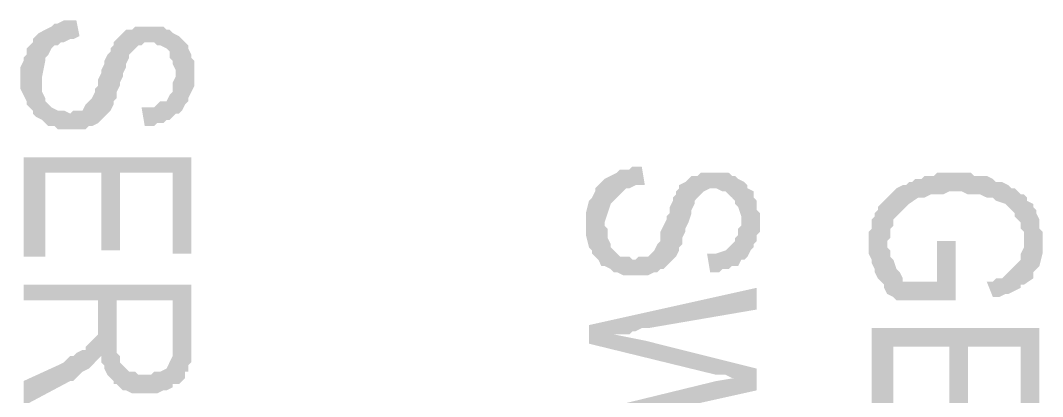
# Model space of a CAD drawing. Header units: inches. Extents: x -186 to 186, y -282 to 282.
# Drawn here: x -18.96 to -6.78, y -0.85 to 3.63 of the extents above; entities that cross this region are included whole.
import ezdxf

# ---------------------------------------------------------------- set-up
doc = ezdxf.new("R2010")
doc.units = ezdxf.units.IN
doc.header["$MEASUREMENT"] = 0
doc.layers.add('H', color=7, linetype='CONTINUOUS', lineweight=100)

msp = doc.modelspace()

# ---------------------------------------------------------------- hatches: boundary and pattern name
at = {"layer": 'H', "linetype": 'Continuous'}
for points in [[(-16.889, 3), (-16.889, 3.074), (-16.889, 3.148), (-16.926, 3.185), (-16.926, 3.222), (-16.963, 3.296), (-16.963, 3.333), (-17, 3.37), (-17.037, 3.407), (-17.074, 3.444), (-17.148, 3.481), (-17.185, 3.519), (-17.222, 3.519), (-17.259, 3.556), (-17.333, 3.556), (-17.37, 3.556), (-17.444, 3.556), (-17.481, 3.556), (-17.519, 3.556), (-17.593, 3.556), (-17.63, 3.519), (-17.667, 3.519), (-17.704, 3.519), (-17.741, 3.481), (-17.778, 3.444), (-17.815, 3.407), (-17.852, 3.37), (-17.852, 3.333), (-17.889, 3.296), (-17.889, 3.259), (-17.926, 3.222), (-17.963, 3.148), (-17.963, 3.111), (-18, 3.037), (-18, 3), (-18.037, 2.926), (-18.037, 2.852), (-18.074, 2.815), (-18.074, 2.778), (-18.111, 2.704), (-18.148, 2.667), (-18.185, 2.63), (-18.222, 2.556), (-18.259, 2.556), (-18.333, 2.556), (-18.37, 2.519), (-18.444, 2.556), (-18.481, 2.556), (-18.519, 2.556), (-18.593, 2.593), (-18.63, 2.63), (-18.667, 2.667), (-18.667, 2.704), (-18.704, 2.778), (-18.704, 2.815), (-18.704, 2.889), (-18.704, 2.963), (-18.741, 3.481), (-18.778, 3.444), (-18.815, 3.407), (-18.815, 3.37), (-18.852, 3.333), (-18.889, 3.296), (-18.889, 3.222), (-18.926, 3.185), (-18.926, 3.148), (-18.963, 3.074), (-18.963, 3.037), (-18.963, 2.963), (-18.963, 2.889), (-18.963, 2.815), (-18.889, 2.667), (-18.889, 2.63), (-18.852, 2.593), (-18.815, 2.556), (-18.815, 2.519), (-18.778, 2.481), (-18.704, 2.444), (-18.667, 2.407), (-18.63, 2.37), (-18.556, 2.37), (-18.519, 2.333), (-18.481, 2.333), (-18.259, 2.333), (-18.185, 2.333), (-18.148, 2.37), (-18.111, 2.37), (-18.037, 2.407), (-18, 2.444), (-17.963, 2.481), (-17.889, 2.556), (-17.852, 2.63), (-17.852, 2.667), (-17.815, 2.704), (-17.815, 2.778), (-17.778, 2.852), (-17.778, 2.889), (-17.741, 2.963), (-17.741, 3), (-17.704, 3.074), (-17.704, 3.111), (-17.667, 3.185), (-17.667, 3.222), (-17.63, 3.259), (-17.556, 3.333), (-17.519, 3.333), (-17.481, 3.37), (-17.37, 3.37), (-17.333, 3.333), (-17.296, 3.333), (-17.222, 3.296), (-17.185, 3.259), (-17.185, 3.222), (-17.185, 3.185), (-17.148, 3.148), (-17.148, 3.111), (-17.111, 3.037), (-17.111, 3), (-17.111, 2.519), (-17.074, 2.519), (-17.037, 2.556), (-17, 2.63), (-16.963, 2.667), (-16.963, 2.704), (-16.926, 2.778), (-16.889, 2.852), (-16.889, 2.926)], [(-18.259, 3.444), (-18.296, 3.63), (-18.407, 3.63), (-18.444, 3.63), (-18.519, 3.593), (-18.556, 3.593), (-18.593, 3.556), (-18.667, 3.519), (-18.741, 3.481), (-18.704, 2.963), (-18.667, 3.148), (-18.667, 3.185), (-18.63, 3.222), (-18.593, 3.296), (-18.556, 3.333), (-18.519, 3.333), (-18.481, 3.37), (-18.444, 3.37), (-18.37, 3.407), (-18.333, 3.407)], [(-17.111, 2.519), (-17.111, 3), (-17.111, 2.963), (-17.148, 2.889), (-17.148, 2.815), (-17.148, 2.778), (-17.185, 2.741), (-17.222, 2.667), (-17.296, 2.667), (-17.37, 2.593), (-17.444, 2.593), (-17.519, 2.593), (-17.481, 2.37), (-17.444, 2.37), (-17.37, 2.37), (-17.333, 2.407), (-17.259, 2.407), (-17.222, 2.444), (-17.185, 2.444), (-17.148, 2.481)], [(-16.926, 0.852), (-16.926, 2), (-18.926, 2), (-18.926, 0.815), (-18.667, 0.815), (-18.667, 1.815), (-18, 1.815), (-18, 0.889), (-17.778, 0.889), (-17.778, 1.815), (-17.148, 1.815), (-17.148, 0.852)], [(-11.519, 1.667), (-11.556, 1.889), (-11.667, 1.889), (-11.704, 1.852), (-11.778, 1.852), (-11.815, 1.852), (-11.852, 1.815), (-11.926, 1.778), (-12, 1.741), (-12, 1.185), (-12, 1.222), (-11.926, 1.444), (-11.889, 1.481), (-11.852, 1.519), (-11.815, 1.556), (-11.778, 1.593), (-11.741, 1.63), (-11.704, 1.63), (-11.63, 1.667), (-11.593, 1.667)], [(-10.148, 1.222), (-10.148, 1.333), (-10.185, 1.37), (-10.185, 1.481), (-10.222, 1.519), (-10.222, 1.593), (-10.296, 1.63), (-10.296, 1.667), (-10.333, 1.704), (-10.407, 1.741), (-10.444, 1.778), (-10.481, 1.778), (-10.519, 1.815), (-10.593, 1.815), (-10.667, 1.815), (-10.704, 1.815), (-10.741, 1.815), (-10.778, 1.815), (-10.852, 1.815), (-10.889, 1.778), (-10.963, 1.778), (-11, 1.741), (-11.037, 1.704), (-11.111, 1.667), (-11.111, 1.63), (-11.148, 1.593), (-11.148, 1.556), (-11.185, 1.519), (-11.185, 1.481), (-11.222, 1.407), (-11.222, 1.333), (-11.259, 1.296), (-11.259, 1.259), (-11.296, 1.185), (-11.333, 1.111), (-11.333, 1.037), (-11.333, 1), (-11.37, 0.963), (-11.407, 0.889), (-11.444, 0.852), (-11.481, 0.815), (-11.519, 0.815), (-11.593, 0.815), (-11.63, 0.778), (-11.667, 0.778), (-11.704, 0.815), (-11.778, 0.815), (-11.815, 0.815), (-11.852, 0.852), (-11.889, 0.889), (-11.926, 0.926), (-11.926, 0.963), (-11.963, 1.037), (-11.963, 1.074), (-11.963, 1.148), (-12, 1.185), (-12, 1.741), (-12.037, 1.704), (-12.074, 1.667), (-12.111, 1.63), (-12.111, 1.593), (-12.148, 1.519), (-12.185, 1.481), (-12.222, 1.333), (-12.222, 1.296), (-12.222, 1.222), (-12.222, 1.185), (-12.222, 1.148), (-12.222, 1.074), (-12.185, 0.926), (-12.148, 0.889), (-12.148, 0.852), (-12.111, 0.815), (-12.074, 0.778), (-12.037, 0.704), (-12, 0.704), (-11.926, 0.667), (-11.889, 0.63), (-11.852, 0.63), (-11.778, 0.593), (-11.741, 0.593), (-11.519, 0.593), (-11.481, 0.593), (-11.407, 0.63), (-11.37, 0.63), (-11.333, 0.667), (-11.296, 0.667), (-11.259, 0.704), (-11.222, 0.741), (-11.185, 0.778), (-11.148, 0.815), (-11.111, 0.889), (-11.111, 0.926), (-11.074, 0.963), (-11.074, 1.037), (-11.037, 1.111), (-11.037, 1.148), (-11, 1.222), (-10.963, 1.333), (-10.963, 1.37), (-10.926, 1.444), (-10.926, 1.481), (-10.889, 1.519), (-10.852, 1.556), (-10.815, 1.593), (-10.741, 1.63), (-10.667, 1.63), (-10.593, 1.593), (-10.556, 1.593), (-10.519, 1.556), (-10.481, 1.519), (-10.444, 1.481), (-10.444, 1.444), (-10.407, 1.407), (-10.37, 1.296), (-10.37, 1.222), (-10.37, 0.778), (-10.333, 0.778), (-10.296, 0.815), (-10.259, 0.889), (-10.222, 0.926), (-10.222, 0.963), (-10.185, 1), (-10.185, 1.074), (-10.148, 1.111), (-10.148, 1.185)], [(-6.778, 1), (-6.778, 1.111), (-6.815, 1.148), (-6.815, 1.222), (-6.815, 1.259), (-6.852, 1.333), (-6.852, 1.37), (-6.889, 1.407), (-6.889, 1.444), (-6.963, 1.481), (-6.963, 1.519), (-7, 1.556), (-7.037, 1.556), (-7.111, 1.63), (-7.148, 1.63), (-7.185, 1.667), (-7.259, 1.704), (-7.296, 1.704), (-7.333, 1.704), (-7.37, 1.741), (-7.444, 1.778), (-7.481, 1.778), (-7.519, 1.778), (-7.593, 1.778), (-7.63, 1.815), (-7.778, 1.815), (-7.815, 1.815), (-7.852, 1.815), (-7.889, 1.815), (-8.037, 1.815), (-8.074, 1.778), (-8.148, 1.778), (-8.185, 1.778), (-8.222, 1.741), (-8.296, 1.741), (-8.333, 1.704), (-8.37, 1.704), (-8.407, 1.667), (-8.444, 1.667), (-8.519, 1.63), (-8.556, 1.593), (-8.593, 1.556), (-8.63, 1.519), (-8.667, 1.481), (-8.704, 1.444), (-8.741, 1.407), (-8.741, 1.37), (-8.778, 1.333), (-8.778, 1.296), (-8.815, 1.259), (-8.815, 1.148), (-8.852, 1.111), (-8.852, 1.037), (-8.852, 0.963), (-8.852, 0.889), (-8.852, 0.852), (-8.815, 0.778), (-8.815, 0.741), (-8.778, 0.667), (-8.778, 0.63), (-8.741, 0.556), (-8.704, 0.519), (-8.667, 0.481), (-8.667, 0.444), (-8.63, 0.37), (-8.63, 1), (-8.593, 1.037), (-8.593, 1.111), (-8.593, 1.148), (-8.556, 1.185), (-8.556, 1.259), (-8.519, 1.296), (-8.481, 1.333), (-8.444, 1.37), (-8.407, 1.407), (-8.37, 1.444), (-8.259, 1.519), (-8.222, 1.519), (-8.185, 1.519), (-8.111, 1.556), (-8.074, 1.556), (-8, 1.556), (-7.963, 1.556), (-7.889, 1.593), (-7.741, 1.593), (-7.667, 1.556), (-7.63, 1.556), (-7.556, 1.556), (-7.519, 1.556), (-7.444, 1.519), (-7.407, 1.519), (-7.37, 1.519), (-7.333, 1.481), (-7.222, 1.444), (-7.185, 1.407), (-7.148, 1.37), (-7.111, 1.333), (-7.111, 1.296), (-7.074, 1.259), (-7.037, 1.222), (-7.037, 1.148), (-7, 1.111), (-7, 1), (-7, 0.481), (-6.889, 0.556), (-6.889, 0.63), (-6.852, 0.667), (-6.815, 0.704), (-6.778, 0.852), (-6.778, 0.926)], [(-10.37, 0.778), (-10.37, 1.222), (-10.37, 1.185), (-10.407, 1.148), (-10.407, 1.074), (-10.444, 1.037), (-10.444, 1), (-10.481, 0.963), (-10.519, 0.926), (-10.556, 0.889), (-10.667, 0.852), (-10.704, 0.852), (-10.778, 0.852), (-10.741, 0.63), (-10.704, 0.63), (-10.63, 0.63), (-10.593, 0.667), (-10.519, 0.667), (-10.481, 0.704), (-10.444, 0.704), (-10.407, 0.704)], [(-7.815, 0.296), (-7.815, 1), (-8.037, 1), (-8.037, 0.519), (-8.407, 0.519), (-8.444, 0.519), (-8.444, 0.556), (-8.481, 0.63), (-8.519, 0.667), (-8.556, 0.778), (-8.593, 0.815), (-8.593, 0.889), (-8.63, 0.926), (-8.63, 1), (-8.63, 0.37), (-8.556, 0.333), (-8.519, 0.296)], [(-7, 0.481), (-7, 1), (-7, 0.926), (-7.037, 0.852), (-7.037, 0.815), (-7.037, 0.778), (-7.074, 0.741), (-7.111, 0.704), (-7.148, 0.667), (-7.185, 0.63), (-7.222, 0.593), (-7.259, 0.556), (-7.333, 0.556), (-7.37, 0.519), (-7.444, 0.519), (-7.37, 0.333), (-7.333, 0.333), (-7.296, 0.333), (-7.222, 0.37), (-7.185, 0.37), (-7.111, 0.407), (-7.037, 0.444), (-7.037, 0.481)], [(-16.926, -0.222), (-16.926, 0.481), (-18.926, 0.481), (-18.926, 0.296), (-18.037, 0.296), (-18.037, 0.037), (-18, -0.37), (-18, -0.444), (-17.963, -0.481), (-17.963, -0.519), (-17.926, -0.593), (-17.889, -0.63), (-17.852, -0.667), (-17.852, -0.704), (-17.815, -0.704), (-17.815, 0.296), (-17.148, 0.296), (-17.148, -0.222), (-17.148, -0.704), (-17.074, -0.704), (-17.037, -0.667), (-17, -0.63), (-17, -0.556), (-16.963, -0.556), (-16.963, -0.481), (-16.926, -0.444), (-16.926, -0.296)], [(-10.185, 0.185), (-10.185, 0.444), (-12.185, 0), (-11.889, -0.111), (-11.815, -0.111), (-11.778, -0.111), (-11.704, -0.111), (-11.667, -0.074), (-11.63, -0.074), (-11.556, -0.037), (-11.481, -0.037)], [(-17.148, -0.704), (-17.148, -0.222), (-17.148, -0.333), (-17.148, -0.37), (-17.185, -0.444), (-17.222, -0.519), (-17.296, -0.556), (-17.37, -0.556), (-17.407, -0.593), (-17.556, -0.593), (-17.593, -0.556), (-17.667, -0.556), (-17.704, -0.519), (-17.741, -0.481), (-17.778, -0.444), (-17.778, -0.407), (-17.778, -0.37), (-17.815, -0.333), (-17.815, 0.296), (-17.815, -0.704), (-17.741, -0.778), (-17.704, -0.778), (-17.63, -0.815), (-17.593, -0.815), (-17.37, -0.815), (-17.333, -0.815), (-17.259, -0.778), (-17.222, -0.778), (-17.148, -0.741)], [(-18, -0.37), (-18.037, 0.037), (-18.037, -0.037), (-18.037, -0.111), (-18.074, -0.148), (-18.111, -0.185), (-18.148, -0.222), (-18.185, -0.259), (-18.185, -0.296), (-18.222, -0.296), (-18.296, -0.333), (-18.333, -0.37), (-18.37, -0.37), (-18.444, -0.444), (-18.519, -0.481), (-18.926, -0.667), (-18.926, -0.963), (-18.37, -0.667), (-18.333, -0.667), (-18.296, -0.63), (-18.259, -0.593), (-18.222, -0.556), (-18.148, -0.519), (-18.074, -0.444), (-18.037, -0.407)], [(-10.185, -0.778), (-10.185, -0.519), (-11.519, -0.185), (-11.889, -0.111), (-12.185, 0), (-12.185, -0.222), (-10.667, -0.593), (-10.593, -0.593), (-10.556, -0.593), (-10.481, -0.63), (-10.444, -0.63)], [(-6.815, -1.222), (-6.815, -0.037), (-8.815, -0.037), (-8.815, -1.259), (-8.556, -1.259), (-8.556, -0.259), (-7.889, -0.259), (-7.889, -1.148), (-7.667, -1.148), (-7.667, -0.259), (-7.037, -0.259), (-7.037, -1.222)], [(-10.185, -0.778), (-10.444, -0.63), (-10.667, -0.667), (-12.185, -1.037), (-11.889, -1.148), (-11.852, -1.111), (-11.815, -1.111), (-11.778, -1.111), (-11.704, -1.111), (-11.667, -1.111), (-11.593, -1.074), (-11.519, -1.074), (-11.481, -1.074), (-11.444, -1.037), (-11.37, -1.037), (-11.333, -1.037), (-11.259, -1), (-11.185, -1)]]:
    msp.add_hatch(color=0, dxfattribs=at).paths.add_polyline_path(points)

doc.saveas('drawing.dxf')
